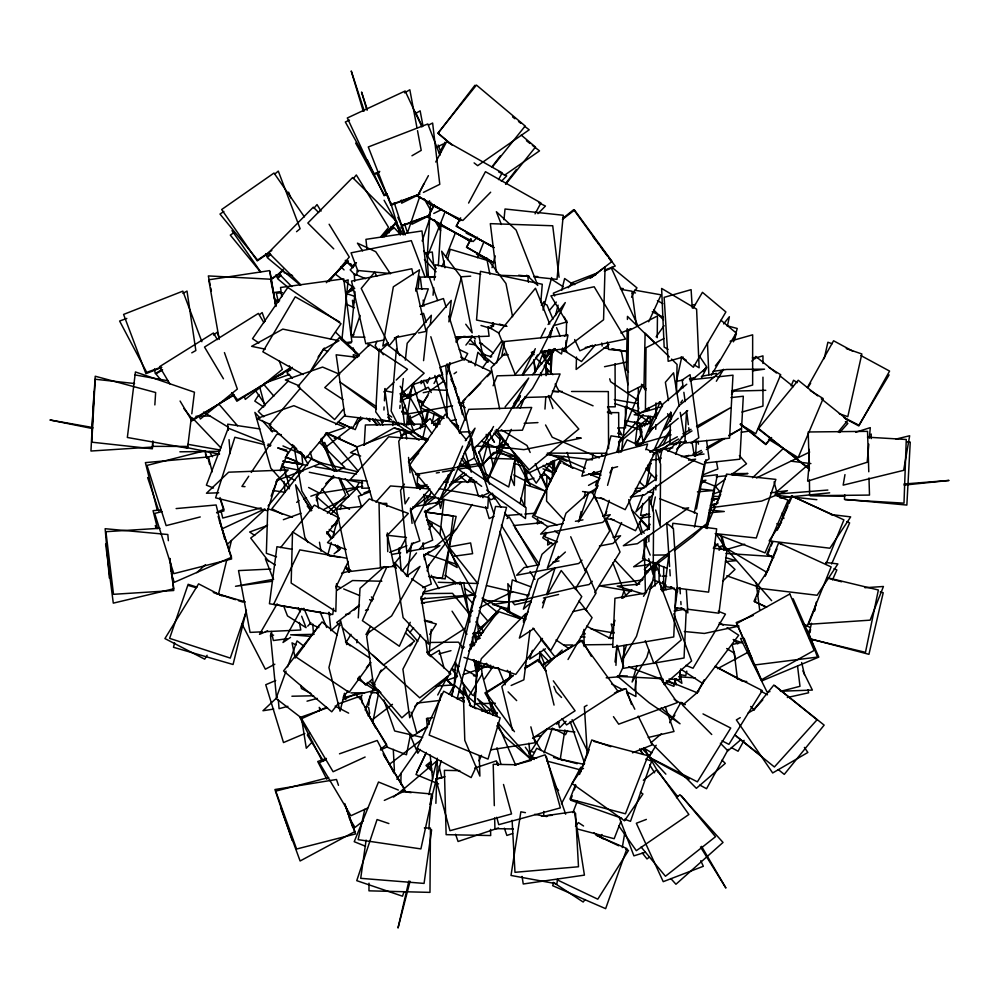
<?xml version="1.0" encoding="UTF-8"?>
<svg xmlns="http://www.w3.org/2000/svg" width="999" height="999" viewBox="0 0 999 999"><rect width="100%" height="100%" fill="white"/><g stroke="black" fill="none" stroke-linecap="round" stroke-linejoin="round"><path stroke-width="1.5" d="M762.961 377.172L762.961 406.094L741.945 412.05M762.961 363.474L762.961 355.869L752.459 358.841M478.646 667.382L478.671 661.313M369.031 883.178L368.968 890.833L429.982 892.382L430.457 828.084L424.35 827.921M648.851 541.695L648.9 535.514M648.938 529.333L649.175 496.89L653.633 513.024L653.184 574.812L648.726 558.678M655.844 489.922L655.881 485.277M655.918 480.644L656.143 448.214L660.601 464.335L660.152 526.123L655.706 510.002M659.153 564.285L659.053 579.732L662.287 591.47M663.536 591.233L663.711 566.52M638.361 387.637L638.111 414.023L649.175 408.341M655.756 429.295L655.806 424.637M655.868 418.431L656.018 402.922M657.23 337.699L657.442 315.971L628.396 330.881L627.797 392.957L643.006 385.152M650.149 422.727L650.224 416.496L619.155 442.507M400.836 784.09L401.061 773.288M627.222 328.621L626.336 369.892L628.546 372.04M627.422 319.443L627.484 316.383L655.032 343.319M676.46 393.494L677.072 364.46L671.565 359.066M515.109 453.683L514.335 485.514L510.739 476.96M525.561 468.668L524.65 506.58L521.053 498.014M670.379 424.4L669.892 444.642L686.35 441.346M670.466 421.291L670.691 411.938M716.258 376.498L716.333 373.376L701.36 376.373M336.563 583.641L335.826 611.55L291.159 583.066L292.532 531.88L330.619 556.193M316.533 500.674L316.671 496.053M566.058 340.622L565.834 348.389L603.558 319.78L605.069 267.008L591.683 277.16M566.183 335.964L566.633 320.454M576.51 357.03L576.148 369.443L609.003 344.53M435.889 803.333L437.337 760.501L402.347 790.197M624.063 645.404L623.014 668.393L684.053 658.004L686.213 610.489M675.898 589.422L673.738 636.95L612.699 647.34L614.934 598.289L645.454 593.094L644.068 540.072L650.199 555.119M454.195 687.237L455.369 664.285L459.353 666.508M94.031 391.571L90.959 451.024L152.522 447.04L152.835 440.946M476.91 670.104L475.149 703.646L495.367 703.284M152.685 442.644L152.36 448.788L91.783 442.182L95.192 379.245L134.553 383.529M383.928 410.027L384.091 406.955M384.428 400.811L385.09 388.524M537.649 518.493L537.35 523.963L541.358 521.553M547.964 539.56L547.664 545.017L551.673 542.607M615.933 665.371L617.032 645.192L615.022 662.012M680.157 670.317L679.657 679.62L668.93 679.058M695.566 456.418L696.39 441.058M844.704 494.705L844.455 499.313L906.855 505.069L910.251 442.12L907.217 441.845M362.175 480.507L361.738 488.224L369.405 488.099M364.223 445.03L365.384 424.975L399.15 424.438M416.995 487.325L417.794 473.451M420.379 428.708L420.641 424.088L403.758 424.363M356.805 642.782L356.98 639.672M358.279 617.869L360.027 588.299L384.403 566.57M392.782 425.524L393.057 420.954M92.07 425.824L95.242 376.236L155.644 392.52L154.845 404.92M428.409 277.098L427.21 256.955L430.744 202.135M438.311 265.771L441.071 223.202M544.967 409.078L545.816 396.678M550.861 373.489L552.347 351.785M552.21 475.099L553.159 461.138M592.507 458.304L592.832 453.658M474.375 707.155L477.322 665.784L498.813 668.343M428.871 829.108L431.393 793.993L401.948 791.258M406.655 425.786L407.58 413.411L412.262 384.702M433.067 295.229L433.678 287.625M434.278 280.02L435.502 264.797L480.744 274.238M493.668 323.339L493.419 326.386L490.409 325.761M540.809 302.51L542.27 284.253L480.444 271.353L476.535 320.03L506.693 326.323M548.676 353.996L549.05 349.425M398.663 422.402L398.401 425.499L391.158 411.001L396.403 348.913L399.7 355.507M399.837 408.429L400.099 405.332M400.362 402.222L401.148 392.907M429.021 655.344L431.256 629.482M809.39 461.588L807.629 481.156L867.182 462.25L868.805 444.193M869.342 438.174L870.291 427.634L855.756 432.242M503.971 219.693L505.019 209.003L563.274 215.26L556.992 279.358L533.99 276.885M355.07 291.808L350.836 334.528L353.871 334.802M356.73 275.025L357.192 270.442L390.572 273.551M418.181 288.449L419.393 276.248M471.903 438.561L474.425 457.904L487.15 481.381L498.988 449.625L500.162 437.699M634.964 689.697L636.226 677.472M341.92 339.523L348.214 279.87L343.743 281.231M403.309 378.571L401.123 398.514L405.144 393.843M405.319 360.152L407.18 343.269L431.343 315.259L430.332 324.463M421.366 380.607L421.029 383.666L424.051 380.169M423.551 360.651L427.085 328.421L451.248 300.412L448.901 321.903M475.399 597.764L475.124 594.717L439.985 534.64L443.943 499.363M621.49 451.673L628.446 392.295M635.189 443.806L638.935 411.825M191.321 417.644L187.55 448.164L127.348 437.475L135.439 371.953L194.455 392.22L191.796 413.798M368.718 705.294L369.855 696.078M509.29 679.02L510.264 671.303M530.032 630.431L523.863 679.819L511.163 685.476M538.998 662.287L540.347 651.485M668.93 554.158L664.797 586.588L672.352 587.549M672.277 527.909L672.864 523.276L716.67 528.833L708.603 592.145L676.885 588.124M677.672 587.574L675.112 607.654L682.667 608.603M333.566 608.316L332.754 614.472L269.43 603.733L276.935 546.715L292.02 549.275M336.201 588.274L336.813 583.653M407.18 575.711L411.638 543.256M366.109 840.072L360.714 878.333L424.063 883.416L431.618 829.844M507.442 611.987L512.287 579.895L531.043 586.875M557.579 879.295L556.868 883.84L511.013 875.449L520.854 811.812L525.437 812.649M560.252 759.215L564.897 729.919M408.591 424.762L410.065 415.696M426.486 421.74L428.221 411.138M622.29 847.577L624.825 832.542M844.979 474.612L843.156 485.139L903.658 470.342L909.664 435.751L896.053 439.073M415.721 291.084L419.493 269.83L393.344 286.813L382.817 346.054L388.049 342.657M642.869 503.421L640.584 515.384L649.65 514.348M646.016 486.975L651.161 460.077L660.227 459.041M696.465 509.003L705.906 459.677M707.067 528.571L717.357 474.75L702.26 476.473M372.59 723.363L378.334 694.38M410.689 733.416L406.456 754.769L386.438 746.902M562.724 347.939L561.513 353.996L553.671 348.988M650.774 503.908L654.208 487.375M655.769 479.857L656.705 475.349M659.515 461.825L662.325 448.289L704.27 464.935L694.28 513.036M647.24 536.051L642.557 558.591L649.787 561.463M648.801 528.533L649.737 524.025M652.547 510.501L655.344 496.978M655.993 564.622L652.871 579.657L665.896 584.815M694.492 527.147L697.302 513.623L659.69 498.701M705.843 528.084L714.585 486.001L703.009 481.406M809.964 632.567L810.589 629.52M816.258 602.147L814.372 611.276L815.671 605.219M475.037 365.859L477.897 352.247L487.662 362.3M484.203 359.765L485.152 355.219L469.942 339.585M501.086 436.8L500.449 439.822L493.931 433.116M727.472 325.649L729.37 316.733L723.613 323.901M581.156 511.525L579.195 520.579L588.511 493.131L565.983 513.199L547.352 568.081L565.372 552.035M584.09 497.939L585.402 491.895M675.724 384.802L681.643 357.455L693.368 367.257L725.886 311.95L702.447 292.332L693.156 308.142M364.797 809.315L358.129 839.647L420.891 848.913L432.555 795.816M432.18 422.527L434.203 413.499M451.885 695.479L454.258 684.902L435.926 686.063M824.212 358.666L827.884 342.257L832.13 343.718M422.927 437.649L425.674 425.611L411.938 431.243M515.646 456.718L508.716 486.988L484.527 473.264M520.067 503.496L527.697 470.217M686.8 671.116L685.764 675.649L679.62 674.562M408.891 880.993L398.014 928.009L410.065 881.268M428.883 794.567L437.3 758.166M451.685 696.003L495.541 506.456L506.543 507.33L457.142 698.825M808.715 635.252L811.5 623.239M436.563 427.272L438.623 418.431L439.935 424.35M442.594 499.662L440.534 508.503L438.236 498.139M445.329 487.887L448.414 474.625M218.481 594.155L226.773 559.877M228.933 550.936L231.456 540.509M550.087 337.724L552.622 327.36M555.531 315.522L558.079 305.157M561.725 290.359L564.635 278.521L572.877 284.378M174.6 642.782L173.489 647.302L233.067 664.497L246.416 610.289M344.443 693.543L340.072 711.188L328.933 667.582L340.584 620.554L346.74 644.605M424.325 424.338L427.997 409.503M399.5 233.791L400.262 230.806M401.024 227.822L401.785 224.85L405.207 234.927M429.907 804.37L441.183 760.639M480.781 469.642L488.598 440.022M518.518 400.661L519.318 397.652M447.49 259.615L450.249 249.288L494.605 262.587M492.032 267.645L495.192 255.831M492.919 322.677L491.346 328.584L480.994 325.474M542.981 310.027L551.66 277.547M548.176 350.274L546.59 356.181L543.643 355.294M449.75 320.192L461.575 276.76L470.704 276.149M523.401 622.152L525.749 613.548L481.343 658.691L477.822 671.59L485.414 663.885M675.886 678.958L673.863 686.338L662.449 681.93M327.922 554.433L331.231 542.445M332.467 537.937L337.837 518.456M340.309 509.453L341.546 504.957L349.538 509.328M607.567 485.327L612.587 467.332L609.865 472.914M616.77 452.347L620.953 437.35L611.038 435.851L593.893 497.315L603.808 498.826M605.044 515.372L609.228 500.374M733.403 341.845L737.237 328.484L726.76 325.674M595.516 485.676L596.778 481.318M645.878 449.8L647.564 444.006L586.463 460.264L581.83 476.223L601.198 471.066M626.51 644.892L621.79 660.976L636.488 636.338L652.797 580.769L643.518 596.328M636.825 665.946L632.105 682.03L646.803 657.392L648.95 650.074M441.296 693.843L429.145 735.102L488.024 759.09L500.174 717.831L470.017 705.544M449.026 673.713L455.382 661.738L475.124 594.717L420.716 598.913M448.489 367.12L449.812 362.699M455.944 342.058L457.255 337.625M496.615 362.974L503.109 341.084M734.203 340.584L736.425 333.117M427.11 570.966L428.896 565.109M612.712 627.709L609.577 638.024L612.637 638.149M613.611 624.762L614.947 620.342M621.678 598.251L623.913 590.884M277.347 479.72L267.507 510.739L215.622 497.827L234.852 437.262L264.498 444.642M280.17 470.854L282.517 463.474M542.432 607.829L545.704 597.514L542.594 602.909M546.628 594.567L555.032 568.044L538.011 579.17L519.343 638.099L533.941 628.558M532.455 650.312L529.657 659.153L545.466 648.826M446.99 417.757L446.553 374.837L450.237 363.274M457.167 341.596L458.553 337.262M403.958 891.832L402.51 896.203L356.755 880.668L377.073 819.542L388.873 823.551M544.043 752.884L552.322 728.096M407.405 233.079L419.73 196.666M422.152 241.021L430.045 217.72M556.193 558.791L555.207 561.688L558.478 556.431M246.316 611.326L230.282 658.091L169.618 638.373L188.149 584.303L197.028 587.187M360.09 315.409L352.597 337.013L364.947 337.187M422.29 306.144L428.296 288.861L415.934 288.686M572.177 795.778L570.629 800.187L621.728 818.231M574.25 789.909L575.799 785.501M580.444 772.277L591.795 739.972L610.776 746.678M553.683 882.754L552.647 885.676L605.644 908.665L626.947 848.588L596.266 835.276M286.039 671.128L276.061 698.476L301.248 717.806M287.612 666.82L297.053 640.908L304.245 646.44M319.006 711.176L320.055 708.303M271.116 496.128L277.66 479.033M280.944 470.492L288.037 451.973L278.072 448.002M365.11 710.014L375.087 684.253M528.896 754.07L529.994 751.223L534.428 752.397M575.561 784.602L569.917 799.113L625.436 813.785L648.026 755.706L594.005 741.433M579.52 774.437L589.123 749.75M572.877 812.624L577.285 801.26M620.779 821.678L614.173 838.71L577.285 828.97M815.159 607.479L808.503 624.313L870.141 620.154L883.441 586.488L864.947 587.737M427.21 256.955L445.142 211.726M442.008 266.696L444.255 261.051M445.929 256.805L455.457 232.779M477.584 257.705L483.866 241.858M408.129 422.34L410.439 416.546M769.917 548.963L767.594 554.707L773.263 557.305M771.078 546.091L772.826 541.77M778.633 527.41L791.408 495.791L843.905 519.867L825.898 564.41M755.981 598.888L754.819 601.76L766.171 606.967M757.142 596.016L758.89 591.695M765.284 575.886L778.646 542.844L831.131 566.908L807.317 625.836L803.059 623.875M493.094 385.789L497.152 375.836L560.077 373.976L550.774 396.715L524.687 397.49M642.931 494.83L635.876 511.875L653.334 494.168M646.465 486.301L651.173 474.937M675.511 454.383L680.806 441.595M647.364 530.094L649.725 524.413M511.376 429.383L487.15 481.381L473.813 449.088M520.204 408.241L524.912 396.965M543.156 353.284L534.915 373.014L534.078 359.565M624.163 428.833L642.32 385.502M636.238 445.704L642.095 431.718M644.43 426.136L648.526 416.346M639.647 445.741L643.668 441.208L659.952 402.335L662.499 406.131M360.639 416.82L355.257 429.62L338.137 422.077M791.158 385.876L793.531 380.244L797.402 382.642M376.998 341.233L375.174 345.517L378.396 350.761M413.511 383.791L407.43 398.077L400.174 386.251M429.77 377.522L427.335 383.229L425.724 380.607M462.599 446.116L440.297 498.576L450.924 484.89L475.037 428.184L465.297 440.734M414.41 523.151L431.493 491.695M707.067 525.499L715.172 506.98M716.408 504.12L720.766 494.143M772.364 541.533L766.782 554.283L773.788 557.529M777.334 530.207L787.874 506.131M789.123 503.296L792.219 496.216L832.829 515.084M759.602 588.586L754.008 601.336L766.62 607.192M765.184 575.836L776.972 548.938M831.63 563.96L849.625 522.902L846.827 521.59M832.517 579.857L836.862 569.954L834.053 568.643M650.062 452.21L654.045 450.099L670.654 413.499M386.775 567.145L362.387 620.666L399.35 646.241L410.252 622.302M421.166 598.364L425.661 588.498L411.638 578.796M559.015 461.775L534.453 515.759L557.067 524.937M546.703 532.554L544.767 536.813L557.492 541.97M604.807 515.696L606.743 511.438M614.472 538.174L621.59 522.552M401.923 412.237L405.119 405.269M408.316 398.289L409.602 395.504M631.58 297.265L634.84 290.185L661.101 294.842L648.688 321.778M552.372 461.051L550.674 464.722L547.627 464.048M476.323 766.433L471.128 777.572L417.033 748.363L443.681 691.233L463.973 702.185M478.933 760.851L481.53 755.281M426.336 752.422L415.971 774.525L438.611 783.915M623.701 665.858L618.493 676.835L606.193 677.834M416.783 772.414L426.086 753.034M336.176 586.663L348.264 561.538M523.988 620.004L528.096 611.725M647.664 408.466L646.316 411.188L649.313 407.879M522.427 374.538L535.314 348.688M540.746 337.812L545.491 328.284M424.026 183.566L417.769 195.954L460.502 220.567M439.335 153.272L444.892 142.258M434.34 204.62L428.084 217.008L469.48 240.859M460.664 217.832L456.493 226.086L493.881 247.627M470.979 238.886L466.808 247.14L493.518 262.537L466.446 247.29L470.841 239.111M567.569 730.594L565.509 734.677L553.171 728.496M545.541 532.367L542.757 537.824L553.234 544.555M661.163 448.738L659.115 452.709L669.742 443.881M663.211 444.767L670.716 430.207M701.385 378.134L706.842 367.545L690.309 381.281M369.493 631.018L366.67 636.463L373.476 685.014L381.231 670.017M420.554 635.114L402.909 669.193L409.715 717.744L417.47 702.747M620.654 452.21L627.122 439.785L639.522 445.766M643.406 515.534L635.501 530.719L610.714 518.768M359.103 482.442L356.243 487.912L361.65 495.442M449.275 694.342L454.258 684.902L486.126 712.424M437.724 695.004L447.614 676.373M531.68 757.766L536.688 748.301L563.024 760.501M561.413 803.783L580.744 767.294L583.516 768.568M359.965 699.088L362.125 695.004M358.379 417.607L352.522 428.583L338.561 422.102M428.409 175.637L417.407 196.091L460.701 220.492M435.739 162L446.74 141.558L502.21 172.815L498.551 179.633M434.328 204.882L427.722 217.145L471.016 241.546M459.802 219.405L456.131 226.224L494.018 247.577M468.593 203.047L485.464 171.691L540.934 202.947L535.064 213.861M428.883 392.932L420.791 407.779L443.169 418.506M434.028 383.479L438.436 375.374M464.023 360.314L467.694 353.559L459.303 349.538M428.009 524.562L429.495 521.828L426.76 520.342M301.611 608.441L283.017 642.482L290.522 637.374M669.655 722.702L680.918 702.322L684.939 704.507M704.195 679.782L696.69 693.368L703.171 682.854M728.296 749.312L706.543 788.723L699.824 785.077M744.08 740.359L738.074 751.236L731.368 747.589M398.539 551.748L405.744 538.748M368.144 715.933L369.655 713.224L368.656 707.529M493.531 426.498L478.721 452.984L504.258 421.765L528.696 378.072L505.132 406.88M513.761 407.58L520.429 395.666M554.857 348.564L532.629 388.286L516.92 407.492M807.329 387.6L833.578 340.759L852.696 351.124M370.542 626.523L365.934 634.552L391.62 615.908L420.017 566.396L406.568 576.161M547.252 594.817L561.213 570.516L581.755 596.59L550.724 650.599L532.991 628.071M568.019 659.502L592.07 617.644L578.995 601.048M277.135 603.833L259.528 634.353L267.607 630.869M310.339 371.478L323.776 348.688M711.425 375.149L736.201 333.004L720.966 320.254M535.963 357.617L537.524 354.982M600.449 837.1L601.997 834.49M467.332 698.776L482.092 674.138L481.293 664.972M808.278 387.113L810.664 383.141M675.936 610.689L677.522 608.041M889.085 374.925L858.928 425.212L843.843 417.47M346.154 642.345L350.986 634.34M550.424 353.796L552.047 351.124M716.333 381.243L723.638 369.305L678.671 406.056L664.048 429.945L678.246 418.331M731.518 394.343L733.965 390.359L731.593 392.295M207.105 655.269L204.708 659.178L164.922 638.573L198.589 583.853L221.915 595.928M404.445 484.115L400.549 490.384L406.905 553.009L413.136 542.981M408.991 497.602L405.094 503.871L398.738 441.233L405.744 429.945L406.68 439.11M578.384 521.89L594.692 495.641M585.252 570.317L609.727 530.944L595.292 497.052M575.149 589.11L585.751 572.052L570.716 536.75M594.755 592.682L620.042 551.997L605.606 518.119M585.464 610.164L596.066 593.106L585.839 569.105M656.181 745.266L648.851 757.067L697.377 781.842L730.731 728.059L703.009 713.91M673.264 717.719L674.887 715.097M420.204 749.45L417.832 753.234L410.127 734.977M429.682 634.465L436.363 623.975L424.625 620.903M258.991 394.505L254.795 401.086L263.674 407.018M427.048 567.532L456.543 528.858L472.252 504.483M546.053 362.962L555.319 348.713M529.532 753.358L541.208 735.639L547.527 728.983M781.58 522.115L769.118 540.909L829.894 548.214L850.673 516.883L830.918 514.51M768.805 569.168L756.343 587.961L817.12 595.267L837.899 563.936L825.748 562.474M248.726 476.248L241.92 486.426L245.005 486.65M251.273 472.427L276.76 434.278L281.381 434.627M285.389 457.642L293.044 446.191M581.655 769.442L572.002 783.491L624.5 820.803L642.931 793.98L640.421 792.207M318.082 357.055L324.263 348.077M330.444 339.111L341.034 323.726L287.849 287.412L252.535 338.673L258.866 342.994M649.1 423.926L656.98 412.587M473.926 694.105L475.686 691.583M484.478 678.92L493.269 666.271M652.996 455.02L654.745 452.497M658.254 447.452L670.504 429.807M396.865 779.295L418.381 748.476M643.668 441.208L653.259 427.472M677.659 392.507L682.017 386.263M452.797 469.592L434.44 495.816L409.465 465.397L445.292 414.198L466.433 439.947M464.16 453.371L470.279 444.63L468.356 442.282M635.589 443.693L640.846 436.176L639.535 425.562M428.796 529.233L432.33 524.225L427.997 522.477M549.562 464.248L536.188 483.166L528.496 471.491M482.38 368.132L488.511 359.503M490.259 357.043L501.648 341.034M427.872 395.691L421.678 404.395L444.13 418.319M656.118 336.813L664.11 325.649M680.781 402.634L682.554 400.149M702.984 371.616L706.53 366.645L699.75 356.531M541.308 305.269L543.943 301.673M319.618 624.662L296.029 657.017L349.113 692.394L370.891 662.524M468.593 651.186L498.114 611.475L520.292 618.781M542.482 638.448L515.734 674.425L463.986 657.392M474.975 85.24L438.161 133.179L452.247 145.18M491.983 166.796L500.474 155.732M506.068 182.942L516.458 169.418M575.499 826.26L578.371 822.577L583.566 825.998M585.089 899.562L583.166 902.022L553.296 882.379M409.827 632.542L413.598 627.709M548.076 324.5L565.272 302.585L540.172 352.922L522.976 374.825M338.486 703.221L331.743 711.8L283.566 670.941L322.065 621.915L337.35 634.877M343.294 697.102L348.114 690.971M357.729 678.708L359.665 676.261M366.396 667.682L370.242 662.774M465.909 345.08L472.652 336.563M420.392 488.823L423.239 485.214L423.501 488.261M400.012 556.718L395.267 562.724L395.666 567.295M402.26 570.991L416.508 552.971M419.355 549.375L424.1 543.369M316.171 497.44L333.504 475.574M280.619 547.614L314.31 505.107L339.348 518.081L326.835 533.878M648.888 756.206L651.598 752.809M492.395 166.92L525.187 126.011L476.448 85.077L437.862 133.217L450.949 144.193M505.606 184.365L535.501 147.065L521.241 135.09M632.192 293.843L636.975 287.887L611.888 267.295M715.396 365.809L720.192 359.827M582.554 491.52L592.507 492.819L598.189 485.751M590.971 475.349L593.893 471.753M532.517 374.6L553.146 349.388M534.59 350.924L515.197 374.438L498.638 332.904L535.476 288.236L549.75 324.026M550.099 332.105L552.035 329.757M751.922 361.151L755.806 356.443L776.41 373.002M771.59 437.537L765.783 444.592L740.321 424.138L765.808 443.943L770.878 438.274M838.248 431.943L847.939 420.192L821.278 398.763M314.098 208.079L317.02 204.57L321.054 211.126M353.396 178.471L356.318 174.962L388.574 227.435L380.781 236.788M328.846 281.618L349.275 257.043L329.121 224.251M346.94 293.306L352.784 286.288M549.388 310.427L556.331 302.085M568.219 287.774L572.19 283.004L574.762 284.628M595.354 344.842L581.48 361.538L562.162 349.363M268.082 505.969L302.784 464.597L301.623 452.535M636.95 584.914L654.919 563.498M719.068 550.274L721.066 547.902L714.809 543.394M300.399 388.236L269.243 425.05L305.931 458.204L327.023 433.266L321.666 438.786M343.668 408.891L334.628 419.568L297.939 386.413L339.148 337.737L358.629 355.344M471.815 477.809L467.782 482.542L460.576 476.71M482.892 464.785L489.935 456.493M496.99 448.201L503.021 441.096M412.2 385.676L414.21 383.341M675.936 444.717L684.115 435.264L680.244 412.425M433.628 425.287L435.676 422.977M438.748 419.53L440.796 417.22M468.981 480.144L471.029 477.847M483.304 464.023L493.543 452.51M496.615 449.051L503.783 440.996M839.697 432.542L847.814 423.464L845.379 421.578M408.404 461.838L428.171 439.81L388.661 436.8L350.174 479.72L366.895 480.994M375.911 502.185L390.472 485.951L429.982 488.961L410.214 510.988M496.965 611.488L479.233 631.118L481.356 635.264M618.493 441.958L643.231 414.61M762.786 699.874L753.421 710.227L773.875 685.027L824.15 725.112L784.277 774.375L778.296 769.605M307.717 626.148L310.926 622.777M478.146 631.78L475.012 635.077L480.332 638.261M481.293 628.471L501.198 607.529L519.842 618.643M504.982 353.259L491.146 367.744L499.65 408.966M491.496 371.141L462.774 401.223L472.852 450.087L492.007 430.02M513.998 403.221L520.379 396.541M386.875 535.826L408.329 513.424L369.343 498.913L327.485 542.619L346.266 549.6M312.625 741.645L306.293 748.239L301.773 719.692M458.341 402.06L460.077 404.533L465.509 398.951M468.781 395.604L480.744 383.316M487.262 376.623L490.521 373.276M526.948 596.291L529.095 594.093M581.98 560.189L578.758 563.486L516.633 575.237L524.15 567.557L539.31 564.697M592.295 581.256L589.073 584.54L575.436 587.112M283.229 269.255L278.858 273.689L291.808 286.601M328.072 281.219L347.714 261.251M356.443 262.7L352.073 267.133L345.604 260.677M381.556 237.188L396.84 221.666L352.597 177.56L307.842 223.027L333.741 248.851M429.582 200.787L427.447 202.959L462.849 220.479L490.671 192.208M348.214 292.295L353.671 286.75M501.373 181.343L506.718 175.899L498.551 171.865M477.447 237.188L473.164 241.533L437.762 224.026M537.962 213.649L545.442 206.044L538.636 202.672M292.345 367.332L286.938 372.802L292.432 378.134M288.511 380.806L258.242 411.426L263.736 416.77M335.714 424.563L345.442 414.722M659.153 460.252L661.326 458.042M667.881 451.398L676.61 442.557M512.649 675.761L501.823 686.55L512.512 730.419M562.162 650.024L544.842 667.282L554.045 705.094M566.071 721.315L559.577 727.784L558.104 721.74M330.769 514.135L358.042 487.162M270.629 254.408L267.307 257.667L300.137 285.015M280.944 275.462L277.622 278.733L288.174 287.512M326.311 282.705L348.451 260.964M355.644 262.874L352.322 266.146L345.292 260.289M382.205 236.788L396.591 222.652M348.801 291.808L353.234 287.45M322.54 444.555L324.712 442.432L328.696 452.422M325.699 483.678L332.205 477.322M327.36 513.211L345.766 495.192L338.936 478.084M355.619 264.548L350.174 269.855L355.457 275.412M383.966 236.925L393.781 227.372L400.124 234.028M431.406 762.662L428.034 765.908L431.605 768.855M383.841 391.908L393.968 382.205M396.228 380.057L407.48 369.268L369.792 344.468L324.762 387.6L342.957 399.563M276.011 481.518L288.199 469.93L228.634 472.19L206.468 493.244L218.681 492.782M651.061 562.899L644.33 569.305L647.677 572.439M622.864 598.201L631.843 589.66M636.326 585.389L643.056 578.983M752.534 477.784L783.378 448.439M722.664 581.193L735.002 569.442L726.073 561.088M277.372 697.202L262.974 710.739L273.701 709.065M196.815 572.677L205.482 564.635M227.123 544.53L264.985 509.378M380.419 350.749L387.187 344.518L424.15 373.189L400.462 394.98M660.789 589.298L665.334 585.139M713.436 548.139L717.981 543.98L714.285 546.828M556.643 541.258L542.007 554.295L523.376 609.19L531.256 602.172M676.498 797.726L679.932 794.667L723.026 842.444L675.948 884.252L670.816 878.558M330.881 630.681L339.011 623.476M354.121 610.114L358.766 606.006M372.602 678.908L365.622 685.077L359.515 678.021M379.57 672.752L386.538 666.583M409.777 646.016L412.1 643.968M408.841 711.65L401.86 717.819L370.329 681.343M414.647 706.505L448.339 676.698M644.318 594.08L646.59 592.107M650.012 589.148L659.14 581.281L681.306 639.922L653.933 663.548L645.279 640.659M698.801 691.196L682.604 705.157L711.738 734.515M661.488 733.666L651.073 742.644L696.378 788.323L725.286 763.386L722.052 760.127M740.634 739.859L727.909 750.836L720.366 743.219M775.349 492.944L809.178 463.848M420.604 426.71L430.07 418.606L436.688 427.097M426.236 504.832L435.701 496.728M449.887 484.565L464.073 472.415M479.52 628.558L497.839 613.074M274.725 174.088L278.296 171.104L300.112 228.709L296.541 231.693M270.367 253.634L266.808 256.618L265.709 253.746M280.682 274.688L277.123 277.685L276.024 274.8M564.41 336.276L566.77 334.303M430.219 508.016L425.574 511.888L441.271 501.773L412.649 507.005M436.039 503.184L461.638 481.905M428.983 551.773L424.188 555.756L439.885 545.641L406.743 551.698M434.965 546.79L456.543 528.858M686.763 384.228L663.136 403.846L648.788 431.655L671.241 413.012M520.479 402.122L526.386 397.265M334.091 553.846L338.798 549.974L335.314 544.88M680.619 416.396L687.712 410.589M676.735 449.063L686.201 441.321M408.928 461.263L418.606 453.409M410.739 510.414L430.269 494.555M213.624 335.077L217.208 332.168L219.268 338.012M259.777 314.498L262.163 312.562L265.259 321.316M430.794 761.613L425.986 765.496L432.567 771.915M486.613 459.727L499.937 449.051L481.68 441.296M562.737 218.419L573.713 209.653L596.378 240.884M507.017 518.631L509.19 516.908L537.45 565.322M309.702 733.091L307.292 734.989L323.476 761.163M380.594 749.238L386.613 744.492L367.195 713.086M363.449 820.778L355.02 827.422L349.363 818.256M393.556 797.052L404.395 788.498L384.165 755.793M324.925 447.764L351.823 426.873M355.482 424.026L362.824 418.319M341.346 464.073L354.795 453.621M267.645 524.937L250.712 538.086L268.719 561.45M296.691 502.397L299.113 500.511M336.75 551.873L340.384 549.05L337.537 545.367M643.331 780.269L656.618 769.942L677.534 796.378M649.425 857.067L647.002 858.94L642.257 852.934M562.4 219.443L574.537 210.077L612.062 261.451L590.209 278.309M359.478 605.007L336.725 622.502L340.147 625.624M669.455 554.457L644.78 573.438L659.577 559.927L707.667 522.927L692.881 536.438L674.387 550.661M661.263 589.747L666.196 585.951M371.64 720.279L392.47 704.332M389.423 764.297L420.691 740.346M715.234 486.463L725.237 479.195M731.493 474.662L746.515 463.761L739.385 455.581M444.155 380.856L429.27 391.458L423.226 392.694M454.07 373.776L456.543 372.015M431.556 423.476L441.483 416.408M656.555 478.671L630.294 497.04L644.355 495.017L695.616 459.153L688.586 460.164M646.865 513.723L640.609 518.094L650.449 516.683M700.936 483.703L705.943 480.207L701.723 480.819M649.575 527.347L623.326 545.716L637.387 543.693L688.648 507.829L683.029 508.641M644.892 558.903L633.641 566.77L647.702 564.76L651.46 562.125M268.768 252.897L257.28 260.914L221.666 209.528L274.013 173.027L304.42 216.895M271.428 279.295L280.369 273.064M504.333 175.362L539.51 150.874L532.38 145.33M423.988 503.134L432.967 496.978M449.65 485.539L466.321 474.1M690.896 443.106L698.788 437.774L690.059 374.687L682.167 380.02L683.229 387.712M704.595 461.875L709.103 458.828L706.555 440.372M223.863 211.463L219.992 214.061L257.605 260.027L271.828 250.474M234.178 232.517L230.307 235.115L260.215 271.653M270.517 279.345L283.429 270.667M394.593 338.411L398.514 335.864M379.083 690.659L376.498 692.332L412.325 736.463L426.523 727.247M513.399 675.474L486.326 692.994L514.448 731.68M524.999 667.956L537.887 659.615L546.053 670.853M542.232 665.371L571.878 646.191M577.035 642.856L580.906 640.347L618.106 691.52L566.545 724.899L562 718.656M532.542 738.323L575.087 710.801L553.309 680.843M421.216 600.524L425.124 598.001M427.485 652.572L465.259 628.221M336.75 590.434L352.522 580.544L381.83 581.243M232.642 395.417L191.92 420.866L180.082 401.036M290.734 367.595L236.875 401.248L232.143 393.319M512.774 675.898L484.915 692.881L496.99 714.16M524.712 668.618L539.298 659.727L545.329 670.366M542.519 664.722L582.317 640.459L591.358 656.418M556.593 724.138L559.253 722.527M588.011 493.481L597.352 487.862M653.346 454.17L678.683 438.936M681.343 437.325L692.007 430.906M697.352 427.697L730.681 407.654L696.503 426.336M696.99 455.182L702.334 451.973M706.33 449.562L724.999 438.336M728.995 435.926L740.996 428.708L728.696 435.439M429.907 655.893L439.235 650.312L444.093 668.169M427.41 726.61L416.745 733.004L411.076 712.162M162.612 369.905L155.894 373.863L160.727 379.857M234.303 394.942L192.645 419.443L183.941 408.653M290.01 369.006L237.6 399.837L231.805 392.632M740.271 717.632L736.363 719.904L772.689 772.964L807.854 752.459L804.395 747.402M748.076 713.074L754.595 709.278M404.545 92.857L409.827 89.785L416.945 127.647M414.86 113.911L420.142 110.839L422.989 125.986M411.963 155.757L421.216 150.374L417.52 130.682M447.602 364.248L460.077 404.533L464.073 402.21M331.568 526.298L336.838 523.276M357.13 448.888L350.512 452.647L360.664 456.031M363.748 445.117L394.218 427.809L411.638 433.616M182.954 293.381L187.013 291.071L195.841 350.537L191.771 352.834M162 369.692L155.232 373.526L154.558 368.956M587.05 705.282L584.378 706.768L587.337 754.382M457.554 467.32L474.425 457.904M322.702 349.737L338.986 340.746L282.817 329.108L251.611 346.328L265.272 349.163M588.523 485.377L599.45 479.408M650.024 451.748L677.372 436.8M682.841 433.803L691.033 429.32M693.156 454.87L701.348 450.387M706.817 447.39L723.226 438.424M717.619 668.656L749.038 651.723M274.837 664.21L265.359 669.205L241.945 623.913M329.27 480.132L334.69 477.285M323.326 509.74L349.076 496.203L340.085 478.396M664.023 338.486L646.028 347.714L645.429 409.79L660.651 401.985M400.474 401.323L428.259 387.275L431.268 392.52M408.878 419.068L426.935 409.94M428.546 125.062L432.629 123.039L439.785 184.315L423.439 192.407M437.5 146.803L442.944 144.106M417.994 195.092L401.66 203.184L401.298 200.125M429.67 215.484L411.975 224.238L411.613 221.179M433.766 213.461L441.933 209.415M648.488 465.047L651.211 463.698M756.418 477.947L809.689 452.048M468.531 612.961L472.664 610.976M479.582 607.654L512.737 591.77M564.323 456.218L528.521 473.064L496.241 429.445M379.445 172.003L373.801 174.638L347.315 117.994L405.144 91.009L421.94 126.923M386.938 194.38L384.116 195.692L367.32 159.778M222.09 528.846L264.723 508.978M480.119 496.953L488.898 492.857L473.926 446.965M494.193 516.246L489.173 518.593L485.601 506.655M326.611 707.205L301.536 718.718L333.104 771.727L365.135 757.03M343.319 699.537L355.856 693.781L358.229 697.752M326.286 759.527L319.33 762.736L350.899 815.746L367.607 808.066M380.457 749.987L387.425 746.79L366.121 711.001M384.315 800.399L405.207 790.808L383.117 753.696M458.553 338.848L464.098 336.326M459.528 584.465L463.736 582.554L469.967 622.077M470.504 644.63L473.314 643.356L472.352 637.275M349.5 120.13L345.329 121.99L374.188 173.851L379.757 171.378M387.287 193.669L384.503 194.905L355.644 143.044M523.289 620.317L526.111 619.055M216.908 512.262L223.888 509.203L220.005 497.564M595.804 274.825L553.334 293.207L554.632 296.016M604.295 271.154L611.376 268.094L637.874 325.674M592.582 345.279L579.845 350.786L574.675 339.56M620.891 333.017L630.794 328.733M422.689 544.455L432.717 540.159L425.187 510.402M422.739 587.712L431.331 584.028L423.813 554.27M274.263 377.535L282.842 373.901M275.687 680.519L265.746 684.727L283.504 742.557L304.82 733.553M753.296 615.434L736.213 622.564L751.86 658.116M547.002 361.201L551.298 359.428M400.961 435.764L409.19 432.38M364.023 492.957L369.767 490.609M718.156 502.834L710.976 505.731L716.72 503.409L726.523 474.113L775.873 479.395L756.28 537.999L716.183 533.703M616.208 692.082L624.712 688.661M632.467 752.809L652.297 744.829L638.174 716.058M650.274 422.614L640.234 426.61L643.344 442.982M684.59 457.018L688.885 455.307M693.194 453.596L696.053 452.447M703.508 474.65L717.844 468.956L716.433 461.513M161.813 367.42L145.916 373.676L123.589 314.423L182.829 291.146L201.885 341.72M277.123 480.457L321.566 463.049L357.58 471.74M336.326 470.854L344.83 467.52L319.393 442.27M346.641 491.908L355.144 488.573L345.192 478.696M418.544 194.593L390.959 205.257L368.281 146.978L427.822 123.976L439.985 155.245M402.722 225.749L428.858 215.647M570.766 283.179L598.026 272.677M605.194 269.905L615.234 266.034L601.223 247.44M614.472 693.106L626.061 688.648L631.53 704.507M646.365 819.405L636.338 823.251L663.224 881.667L703.333 866.283L700.774 860.726M346.478 292.732L353.646 289.985M369.867 491.883L358.329 496.228L361.451 506.643M389.598 552.322L406.905 545.791M412.674 543.618L419.892 540.896L410.514 509.665M718.781 547.077L723.164 545.454M420.005 194.006L391.358 204.508L376.536 172.802M428.883 215.597L401.685 225.562L397.814 217.295M267.245 525.574L249.663 531.992L254.733 535.439M283.354 519.692L300.924 513.274M330.731 538.161L333.666 537.087M126.823 318.444L119.618 321.029L146.703 372.365L161.114 367.195M327.497 707.754L299.937 717.519L322.29 761.088M337.662 704.158L359.415 696.453L375.487 727.771M326.436 758.441L317.719 761.525L326.798 779.232M339.485 753.82L377.21 740.471L393.968 773.151M303.571 498.763L306.468 497.752M310.814 496.216L319.518 493.169L362.674 486.438M264.91 382.979L289.56 374.45M325.1 434.353L345.142 427.41L293.881 405.694L256.656 418.606L270.891 424.637M712.799 494.105L721.628 491.071M447.327 680.069L457.442 676.61M463.224 674.625L490.684 665.222M419.855 306.431L443.431 298.551L446.166 307.292M420.579 314.373L423.526 313.386L426.261 322.14M440.484 367.207L462.587 359.815L448.901 316.046M411.725 385.002L442.682 374.662L430.819 336.725M474.65 768.119L496.341 760.863L497.839 765.209M498.563 827.959L458.066 841.495L455.569 834.252M512.649 833.516L506.868 835.451L504.37 828.208M645.429 852.234L633.903 855.856L619.155 817.232M514.96 459.752L519.318 458.441M525.274 480.806L534.003 478.196M539.822 476.448L545.641 474.712L551.298 479.62M656.256 408.354L634.19 414.722L652.522 416.745M659.19 407.505L662.137 406.655M635.801 445.042L671.103 434.84M712.25 499.8L715.197 498.938M744.667 544.205L725.536 549.762L722.015 536.538M683.141 357.018L668.156 361.301L664.135 297.352L691.108 289.66L692.257 307.929M730.132 341.196L752.647 334.815L752.647 385.04L731.63 390.996M553.321 325.724L566.595 322.003L550.911 295.854L594.18 286.775L625.549 339.073L585.252 347.527M541.52 352.984L550.362 350.499M416.758 487.712L427.197 484.865M423.002 592.345L460.539 582.167L469.505 616.708M438.961 653.933L450.974 650.674M461.488 647.827L464.498 647.002M470.504 645.379L475.012 644.155M444.917 776.71L435.901 779.158L449.95 830.706L511.538 813.935L503.508 784.477M531.256 760.439L514.735 764.934L545.129 754.819L565.659 814.185M287.899 706.318L279.071 708.691L278.284 699.525M307.018 701.173L317.32 698.401M611.638 468.281L617.594 466.695M645.953 468.231L648.938 467.445M219.593 453.933L207.792 457.055L209.615 464.498M261.101 507.879L222.752 518.044L220.929 510.614M275.125 301.948L279.633 300.774M780.544 691.37L799.987 686.288L797.589 666.433M328.659 777.559L275.736 791.108L296.591 849.025L355.557 833.928L344.605 803.521M162.088 511.563L154.67 513.449L173.801 573.651L231.643 558.953L218.119 516.371M200.25 516.945L166.134 525.624L147.003 465.422L204.857 450.711L207.18 458.054M216.558 512.799L223.976 510.914L220.242 499.175M341.633 573.151L350.562 570.891M345.117 697.202L377.859 689.772M531.306 600.874L514.635 604.77L512.624 602.235L574.762 587.724L576.773 590.247M543.431 598.039L558.578 594.505M572.951 611.613L585.077 608.778L587.087 611.313M648.201 737.487L674 731.505L665.209 706.63M742.769 642.17L732.142 644.517L735.614 659.665M787.337 697.514L808.603 692.794L807.904 689.772M604.52 366.708L626.91 362.013M468.394 362.038L471.416 361.413M400.512 397.377L417.17 393.943M433.616 424.3L438.161 423.364M450.274 420.866L456.331 419.617M345.617 614.422L349.875 613.548M365.497 610.314L368.331 609.727M383.841 340.022L365.759 343.718L351.548 281.081L411.825 268.768L413.174 274.737M394.393 337.862L415.484 333.554M418.506 332.942L426.036 331.406L416.221 288.162M508.404 444.193L496.316 446.628L523.826 449.65L581.243 438.111L576.648 437.612M675.911 381.456L683.391 379.957M689.385 378.771L695.366 377.572M563.286 523.588L548.139 526.461L540.621 534.128L602.734 522.377L610.252 514.71L602.684 516.133M575.412 521.303L582.979 519.867M612.999 537.2L620.566 535.764L613.049 543.431L599.412 546.016M552.934 562.112L559.003 560.963M533.678 737.062L541.208 735.639M273.676 579.258L235.514 586.288L272.465 581.206M449.25 546.878L470.616 542.932L472.627 553.658L452.609 556.418M391.683 554.457L400.724 552.797M402.972 413.973L409.053 413.723L452.572 405.881M436.301 472.989L439.36 472.452M442.42 471.928L454.657 469.83M457.704 469.305L483.703 464.835L478.196 463.686L415.497 474.475L419.63 475.324M662.237 590.234L674.45 588.149M674.075 611.026L684.765 609.215M692.332 305.02L695.391 304.508M421.353 603.071L475.124 594.717M493.581 713.224L496.64 712.737M490.684 749.862L535.152 742.744L530.856 726.847M273.851 292.595L279.945 291.671M525.349 599.587L492.519 604.532L508.666 608.903M424.725 253.159L432.292 252.023L433.778 265.709M741.408 432.242L750.499 430.906M542.257 816.233L574.375 811.575L584.427 875.124L523.251 883.99L522.052 876.423M713.011 371.366L726.648 369.455L764.547 369.168L752.434 370.866M732.417 391.146L765.771 390.297M642.594 579.932L599.575 585.913L631.231 591.358M345.716 342.632L351.885 341.795L343.731 278.846L280.544 287.487L281.743 296.691M770.729 492.832L787.462 490.646L761.588 501.086L711.4 507.629M432.654 717.682L426.511 718.493L427.422 727.609M481.843 711.213L489.522 710.202L489.822 713.236M435.676 778.87L441.595 778.084M286.975 638.761L273.364 640.521L271.328 631.468M654.045 450.099L672.876 447.802M362.387 506.343L336.426 509.365L349.812 571.503L394.093 566.333L387.25 534.515M417.357 703.059L440.134 700.411M456.83 698.476L464.423 697.589M681.368 456.63L704.02 454.046M689.785 379.92L714.472 377.222M717.557 376.873L732.991 375.187L729.582 438.136L684.827 443.032L686.575 410.789L688.348 424.637M730.956 397.602L743.306 396.241L739.897 459.19L704.407 463.074M282.492 292.632L276.348 293.269L278.484 302.347M435.277 276.91L429.383 277.522L437.687 300.574M346.441 343.406L351.061 342.932M455.606 337.562L465.909 336.501M513.374 525.624L542.832 522.564M710.289 505.207L716.483 504.57M780.057 497.977L829.669 492.832M904.083 485.114L949.05 480.444L903.995 484.016M642.332 443.144L637.799 443.606L642.27 443.581M716.208 476.785L726.785 475.699M732.829 475.074L747.939 473.514L731.543 473.626M508.116 354.682L501.935 355.307L504.595 341.508L567.969 335.09L565.309 348.888L540.571 351.386M531.306 352.335L534.39 352.01M725.486 561.65L735.988 560.676L725.599 557.592M639.697 584.115L617.195 586.176L642.419 593.693M160.739 509.965L153.059 510.651L157.53 528.558M176.124 508.578L216.121 504.982L224.7 539.298M541.458 816.208L552.31 815.259M635.339 488.598L644.367 487.849M697.414 491.833L713.973 490.447L700.324 489.06M709.24 512.762L724.287 511.5L709.115 509.965M608.803 638.086L613.411 637.712M506.218 515.509L521.753 514.273M524.862 514.035L535.739 513.174M711.313 499.275L719.093 498.651M775.024 494.23L827.859 490.047M711.975 499.35L718.081 498.913M455.507 337.462L472.252 336.351M159.952 528.271L105.906 531.693L113.511 594.305L173.739 590.509L169.842 558.429L173.776 588.761L113.299 603.134L105.619 543.993M524.163 423.339L537.937 422.589M270.816 569.055L238.536 570.591L250.062 632.392L262.362 631.805M265.434 631.668L300.786 629.994L299.375 622.452M334.253 438.286L340.322 438.037M743.568 638.336L740.534 638.448L766.907 691.72L769.942 691.62M780.544 691.233L812.374 690.072L802.909 670.941M435.552 276.611L420.279 277.148L421.815 289.385M455.494 337.375L489.11 336.188L487.949 327.01M470.217 431.755L459.478 432.067L468.781 409.328L531.705 407.455L522.402 430.207L496.316 430.981M492.794 713.136L497.44 713.024M195.941 416.296L209.902 415.959M443.643 482.28L448.139 482.18M451.136 482.117L476.648 481.605M273.589 635.164L270.479 635.227L276.386 696.553M313.923 634.315L290.647 634.802L310.502 636.375M291.908 696.228L313.624 695.766M364.647 706.892L367.757 706.83M179.882 451.81L219.58 451.348M563.711 645.079L572.852 644.967M583.528 644.842L612.499 644.48M810.164 495.704L869.505 495.079L868.98 477.984M653.309 555.094L668.831 554.932M662.075 576.161L666.733 576.111M422.864 593.631L452.497 593.331L470.954 615.933M473.638 632.692L483.004 632.592M430.382 642.457L458.454 642.17L463.311 648.114M388.074 567.182L380.382 567.245L379.046 503.434L386.738 503.371L386.8 506.481M350.936 692.894L364.722 692.794M370.854 692.757L378.509 692.707M152.397 446.353L187.762 446.428M553.146 391.433L562.35 391.458M571.553 391.471L608.341 391.571L608.566 448.638M607.554 406.805L615.222 406.83L615.059 363.636M607.929 412.599L618.668 412.624L618.756 437.3M617.869 427.872L625.536 427.884L625.449 406.293M547.252 453.121L607.055 453.271M589.76 474.25L600.499 474.275M618.044 675.848L627.31 675.973M516.258 764.747L493.206 764.297L494.318 805.656M459.777 770.641L444.405 770.341L446.128 834.664L490.696 835.539L490.534 829.407M513.374 828.983L494.93 828.633L494.642 817.906M844.692 496.253L809.64 495.329L809.415 479.97M488.424 458.266L519.093 459.24M438.236 582.28L477.772 583.503L449.175 547.452M499.7 275.274L528.621 276.248M534.715 276.461L537.749 276.561M580.506 636.85L585.089 637.037M430.532 389.56L447.302 390.372M274.638 299.95L277.747 300.112M618.406 676.398L662.812 678.733M867.469 437.187L906.268 439.473L903.995 503.159L845.017 499.687M476.261 446.004L510.077 448.139M508.941 602.06L482.492 600.324L497.852 612.649M719.455 496.64L713.261 496.228L714.148 500.736M726.073 553.434L772.539 556.518M678.671 676.76L695.316 677.921M742.357 681.193L746.765 681.493M620.354 288.336L623.301 288.611M624.899 350.974L608.666 349.475L607.417 341.958M718.968 624.15L739.06 626.086L704.382 633.441L684.29 631.505M635.439 490.834L639.984 491.296M647.577 492.07L653.646 492.682M518.668 275.237L529.395 276.386M776.036 495.279L816.857 499.687M552.36 391.183L558.478 391.883M546.49 454.57L592.407 459.852M387.412 535.277L406.468 537.45M525.412 665.933L528.483 666.296M547.252 728.783L574.887 732.055M790.958 461.163L810.888 463.573M357.605 357.392L336.151 354.795L344.905 416.084L389.335 421.478L384.752 389.298M713.386 548.164L726.985 549.9L718.918 613.211L687.2 609.178M469.23 343.993L475.374 344.805L474.6 340.247M425.449 512.025L453.196 515.996L445.154 578.908L429.732 576.698M424.325 511.813L456.131 516.408L442.22 578.496L428.596 576.535M259.877 428.933L227.697 424.163L228.234 430.357M270.604 430.519L276.735 431.431M272.764 490.472L285.027 492.295L284.091 481.443M403.471 791.52L411.126 792.657M605.619 518.581L614.123 519.88M621.415 289.498L631.98 291.209L636.313 324.737M603.846 347.827L608.379 348.564M611.4 349.051L626.485 351.486M283.129 461.276L302.784 464.597L285.801 456.88M328.196 555.407L340.259 557.454M614.323 399.588L638.498 403.746M624.637 420.641L647.302 424.55M591.108 629.083L614.085 633.041M92.87 427.56L49.95 419.98L92.67 428.596M187.912 444.33L220.105 450.012M282.954 461.101L307.48 465.434M315.147 466.783L356.531 474.088M417.857 484.915L428.583 486.8M439.31 488.698L488.374 497.352L487.774 508.279L423.701 495.354M612.449 349.076L627.035 351.673M135.077 374.925L168.182 380.794M346.591 558.216L299.825 549.887L273.626 604.32L323.401 613.186M534.615 814.335L546.84 816.57M384.965 390.834L392.47 392.307M399.987 393.768L408.991 395.542L425.624 424.9L431.968 433.554M184.191 447.053L219.28 454.133M281.83 466.745L303.184 471.053M309.29 472.277L362.687 483.054M424.3 620.254L431.918 621.878M359.178 355.981L353.271 354.707L353.634 357.817M382.355 419.917L404.495 424.687L400.936 393.681M557.23 758.553L584.378 764.46M494.455 452.335L517.245 457.355M394.992 428.334L414.023 432.629L425.574 440.222M422.689 737.512L394.667 730.981L383.853 700.037M486.513 585.576L528.758 595.554M827.584 577.747L878.371 589.997L865.471 652.347L810.189 639.01M267.47 445.379L270.429 446.116M277.834 447.964L286.738 450.174M527.659 756.006L536.588 758.353M547.002 761.088L581.218 770.079M828.233 578.259L841.608 581.78M880.244 591.97L883.216 592.757L868.943 654.32L809.502 638.648M553.608 757.467L577.21 763.698M491.695 356.805L481.331 353.958L494.63 364.735M188.699 585.564L196.141 587.712M215.509 593.294L245.292 601.898M499.325 324.051L506.705 326.261M479.483 342.982L482.43 343.868M455.856 670.129L451.461 668.756L457.192 675.961M473.464 675.624L476.398 676.535M475.424 696.078L472.49 695.167L461.014 680.756M632.517 292.02L635.489 292.957M401.635 411.351L409.053 413.723M514.26 463.349L524.375 466.583M524.575 484.403L544.805 490.871L513.823 474.9M213.299 592.469L235.502 599.687M238.461 600.649L242.907 602.097M614.835 403.608L638.511 411.476M625.149 424.662L641.433 430.07M417.445 435.552L427.609 438.936M284.091 272.69L292.545 275.524M346.628 293.631L355.344 296.553M425.774 553.796L457.554 564.672M421.553 601.997L424.438 602.984M846.278 348.601L861.837 353.971L847.801 416.658L839.31 413.723M285.452 457.28L297.103 461.313M292.507 517.232L267.744 508.666L266.346 553.309L276.536 556.83M726.797 575.799L757.367 586.575M733.328 639.66L742.07 642.744M645.816 759.053L651.648 761.113L630.494 821.328L624.65 819.267M614.11 625.099L611.226 624.025L613.736 632.767M628.683 666.97L663.274 679.907M666.158 680.981L676.248 684.752L674.575 678.933M544.105 303.871L546.977 304.97L552.971 319.143M562.462 350.062L566.77 351.723L564.972 347.465M775.274 495.204L788.099 500.162L765.047 552.884L715.172 533.628M548.389 453.958L566.933 461.288M543.006 468.806L554.42 473.314M652.684 562.612L667.145 568.356M263.836 442.345L228.234 428.184L206.393 485.164L213.511 487.999M268.107 444.043L270.954 445.167M718.293 611.263L725.461 614.135L693.031 668.244L685.863 665.371M498.988 449.625L516.783 456.755M667.182 680.694L697.065 692.694M398.339 790.034L378.496 782.017L354.22 841.695L365.559 846.265M563.261 463.499L584.465 472.102M588.698 473.826L600.012 478.409M336.501 585.963L340.821 587.749M343.693 588.948L359.503 595.491M369.568 599.662L372.44 600.849M339.672 374.3L322.577 367.07L285.352 379.97L299.588 386.001M365.522 278.671L354.27 273.863L354.707 281.443M318.868 627.597L310.589 624.025L303.871 608.291M545.392 362.113L551.086 364.61M593.069 405.819L558.866 390.784L555.157 383.978M607.33 412.088L611.6 413.973L607.892 407.167M345.866 303.983L354.42 307.767M617.644 433.141L621.915 435.027L618.206 428.221M599.263 457.904L552.235 437.225L545.554 424.975M562.549 458.279L585.352 468.306M593.906 472.065L601.023 475.199M325.637 433.079L357.005 446.903M282.979 445.941L303.659 455.107M306.406 456.331L321.566 463.049M779.457 543.269L782.254 544.567M803.021 624.113L810.014 627.36M326.523 432.792L357.255 447.04M596.241 835.089L618.681 845.778M625.699 849.125L628.496 850.461L597.789 899.187L557.117 879.819M460.714 357.118L491.471 371.865M408.204 394.842L411.001 396.178M417.982 399.525L423.576 402.21M451.548 422.527L458.541 425.874M646.403 449.088L654.67 453.071L625.187 509.665L600.399 497.714M652.235 311.775L663.348 317.17M466.171 233.104L493.406 246.578M476.486 254.158L491.458 261.563M482.067 598.151L525.074 619.467M323.389 349.363L327.56 351.461M715.134 666.508L762.262 690.571L728.908 744.355L721.977 740.808M682.205 703.296L684.977 704.707M496.778 450.362L521.016 462.874M586.563 626.136L610.926 638.723M611.538 683.928L622.365 689.522M626.423 691.62L635.901 696.515L635.689 680.918M335.065 471.241L311.351 458.941L271.878 508.753L282.417 514.21M285.414 475.399L294.955 480.369M308.604 487.475L319.518 493.169M296.091 644.979L292.045 642.869L295.18 658.091M310.889 693.443L301.461 688.511L300.824 685.476M335.152 706.093L348.639 713.136M469.38 705.107L476.148 708.753M860.901 355.557L889.585 371.091L858.828 425.961L845.166 418.556M715.134 666.296L741.982 680.906M760.788 691.133L767.494 694.78M650.149 758.041L689.085 779.232M464.66 669.467L476.61 676.111M427.722 519.867L441.196 527.385L457.155 567.519L447.727 562.25M657.442 300.612L662.861 303.659M339.585 321.878L295.229 296.815L262.837 351.785L303.147 374.563M469.318 479.832L474.687 482.879M668.044 349.388L664.16 347.09L661.625 288.436L696.603 309.153L699.138 367.807L693.955 364.735M680.993 357.068L686.176 360.139M776.86 523.676L779.507 525.249M715.908 533.703L725.324 547.677L766.733 572.302M475.861 660.814L478.521 662.399M488.511 326.885L498.913 333.142M726.673 648.538L734.602 653.346M460.077 404.533L465.222 407.679M501.248 429.732L526.985 445.492L530.169 452.472M499.987 443.706L503.846 446.066M203.571 412.088L228.209 427.172M674.163 699.325L682.055 704.183M643.93 748.026L651.823 752.884M810.276 390.597L823.164 398.551L798.189 457.592L768.556 439.285M752.384 357.242L754.957 358.828M769.13 367.582L780.719 374.737L755.744 433.778L740.284 424.225M407.617 394.28L411.576 396.74M418.181 400.836L423.464 404.108M453.384 424.051L458.666 427.322M275.299 565.034L265.372 558.753L273.114 578.758M551.448 279.221L563.199 286.738M572.814 468.331L561.026 460.764L532.442 516.77L548.151 526.86M554.707 531.068L558.628 533.591M357.767 678.97L374.8 689.972M719.33 622.527L723.201 625.074M727.085 627.622L738.711 635.252L702.534 683.391L680.569 668.968M593.955 832.829L603.046 838.798M555.981 639.959L568.856 648.501M345.517 641.92L370.117 658.316M444.98 575.212L457.917 583.866M464.385 588.199L476.024 595.991M376.323 406.605L340.172 382.205L376.486 408.928M387.937 414.435L391.808 417.058M400.849 423.151L425.374 439.697M460.227 463.224L526.061 507.642L525.474 518.568L486.663 490.01M638.324 400.574L610.589 381.693L609.69 378.833M627.21 407.043L651.161 423.351M329.183 529.445L334.253 532.904M345.592 566.87L350.661 570.317M392.52 565.571L396.341 568.219M405.269 574.388L407.817 576.148M562.312 349.887L564.66 351.561M675.561 678.833L681.867 683.328L680.082 673.126M387.749 417.22L391.508 419.98M394.018 421.828L419.056 440.259M457.867 468.818L481.655 486.326M335.164 274.013L354.707 288.449M367.232 682.417L380.831 692.519M543.231 465.347L554.12 473.726M512.562 116.895L514.935 118.744M518.506 121.503L520.879 123.352M524.438 126.124L529.195 129.808L477.684 165.672L474.113 162.899M526.448 140.722L530.007 143.481M758.503 429.12L808.253 467.757M670.916 586.663L677.547 591.82L673.376 528.371L666.745 523.214L669.592 566.545M681.231 607.717L687.861 612.874L686.338 589.66M736.4 736.201L761.538 756.243M817.644 395.841L798.251 380.257L758.528 428.471L808.216 468.406M780.044 375.924L793.381 386.638M471.915 335.976L475.512 338.861M480.307 342.694L493.494 353.271M483.429 357.992L488.224 361.838M775.274 686.076L817.045 719.804L774.387 766.97L734.989 735.164M661.138 707.954L680.044 723.776L649.213 702.796L617.32 676.098M345.567 641.857L350.274 645.841M497.252 715.584L477.472 698.676L488.049 713.448M531.568 759.715L504.807 736.837L496.878 725.761M316.646 496.828L337.737 515.084M546.64 463.474L555.681 471.328M583.016 631.855L585.289 633.903M405.494 632.829L414.622 641.133L383.491 665.097L342.432 627.697M372.964 655.244L419.73 697.826L450.861 673.875L426.91 652.06L431.044 656.693M639.385 481.755L644.792 486.725M526.76 275.212L537.749 285.402L516.133 230.082L496.366 211.726L501.361 224.488M445.629 678.496L454.657 686.9M459.178 691.108L463.686 695.316M750.661 706.468L753.945 709.652M335.639 332.23L358.703 354.657M292.295 444.53L296.691 448.801M299.975 452.01L304.37 456.281M669.367 356.918L645.117 333.216L643.98 386.725L646.178 388.873M659.402 401.798L661.613 403.958M641.77 384.965L645.067 388.199M536.288 358.379L541.82 363.823M544.03 365.996L552.884 374.7M372.215 419.255L377.772 424.725M390.971 226.586L393.131 228.734M318.706 212.55L313.311 207.168L268.544 252.635L300.911 284.915M340.809 266.671L344.056 269.905M733.441 639.497L737.786 643.868M354.645 302.51L352.46 300.299L353.309 307.779M366.633 418.094L369.917 421.416L369.58 418.419M653.571 309.765L663.411 319.78M549.375 662.025L539.71 652.197L545.004 664.997M561.538 697.477L556.181 692.02L553.821 686.325M508.079 691.87L516.67 700.611M646.353 469.18L655.918 479.108M628.721 499.6L631.78 509.989L648.95 527.784M644.243 533.266L642.107 531.043L639.472 522.14M408.241 576.81L394.455 562.499L403.109 617.657L428.559 644.093L421.103 596.59M424.425 259.565L436.051 271.778M192.47 417.994L221.004 447.964M328.584 612.799L330.681 615.034M640.859 520.242L649.15 529.108M614.722 560.014L637.449 584.328M641.97 748.488L665.871 774.15M551.061 480.919L546.878 476.398L546.578 501.136L564.335 520.379M426.823 520.067L439.985 534.64M497.777 722.752L530.756 759.452M554.457 785.826L558.578 790.409M260.04 418.144L254.882 412.4L270.829 468.181L289.36 488.823M262.088 420.429L272.39 431.905M549.625 395.891L578.821 429.033L529.208 469.855L494.967 430.994M725.324 547.677L771.628 600.661M634.615 421.903L641.745 430.082M543.593 472.365L545.641 474.712M452.734 580.407L455.769 583.916M464.86 594.43L472.952 603.771M479.008 610.789L488.099 621.303M472.689 633.441L477.647 639.185M406.618 628.458L417.819 641.395M371.403 596.903L373.439 599.263M263.811 384.415L273.863 396.128M218.856 404.033L237.6 425.849M375.362 418.893L380.394 424.8M326.523 433.866L358.092 470.941M714.672 485.514L720.691 492.619M681.418 795.791L715.509 836.712L665.459 876.248L641.108 847.015M475.811 621.878L483.591 631.393M473.026 660.014L478.858 667.145M486.476 663.311L490.359 668.094M445.866 678.284L450.711 684.253M461.363 697.364L464.273 700.948M540.584 638.861L555.119 657.03M507.317 670.317L512.112 676.298M543.306 649.125L551.698 659.79M461.251 458.653L468.806 468.356M307.217 506.018L311.001 510.926M327.11 531.843L331.855 537.986M349.225 571.965L345.442 567.045L348.876 572.177M592.807 236.276L598.413 243.719M543.019 355.981L549.5 364.598M465.734 324.225L472.19 332.817L461.014 276.948L441.645 251.186L444.967 267.794M475.137 344.056L482.505 353.871L478.883 335.751M598.201 243.381L607.267 255.869M609.078 258.366L610.901 260.864M383.329 354.72L379.145 348.926L375.736 411.875L383.266 422.302M410.152 418.631L414.647 424.9M525.324 747.227L534.14 759.527M511.401 588.661L507.829 583.666L509.577 612.787M658.129 771.103L688.885 814.485L636.326 850.673L618.756 825.886M321.953 488.848L336.863 509.989M423.926 251.049L436.276 268.594M439.235 374.937L446.178 384.802M659.877 677.634L677.31 702.622L618.693 724.175L613.461 716.67M639.397 423.314L642.032 427.097M231.98 230.594L260.652 271.94M255.469 390.472L265.16 404.62M303.983 498.988L311.813 510.464M326.611 532.13L330.969 538.511M667.582 413.723L670.129 417.52M641.47 384.24L645.704 390.572M491.046 437.237L494.43 442.295L489.21 432.742M493.419 495.741L501.173 507.33M504.62 512.475L508.066 517.632M514.96 527.934L539.085 563.973M390.322 273.626L375.736 251.698L357.442 243.157L362.587 250.886M452.06 611.188L466.983 634.228M474.375 645.616L471.965 641.907L472.789 646.328M639.622 749.312L642.906 754.457M409.578 418.718L413.698 425.274M462.562 456.356L470.654 469.293M501.323 525.099L527.547 567.482M530.007 571.453L534.927 579.408M639.847 748.95L643.131 754.245M649.687 764.847L654.595 772.789M700.499 846.965L725.911 888.036L701.573 846.353M387.6 230.12L389.21 232.742M350.724 263.674L353.134 267.607M300.736 451.998L308.017 463.986M312.35 508.354L301.835 491.046L293.956 446.153M310.976 510.139L295.617 484.827L304.795 537.2L308.029 542.532M209.303 451.498L212.462 456.78M533.379 737.299L541.208 750.411M263.898 322.652L258.379 313.399L204.52 347.065L223.464 378.783M217.37 339.623L213.424 333.004L159.565 366.67L169.83 383.853M644.243 748.189L658.378 772.389M372.814 418.693L376.586 425.249M424.15 198.789L430.269 209.553M434.465 219.842L440.584 230.607M431.293 575.262L438.848 588.673M384.091 200.25L403.221 234.902M395.142 222.64L400.287 231.968M601.261 453.608L602.734 456.331M544.767 364.935L548.476 371.74M450.874 379.245L456.093 388.798M518.618 464.073L530.182 485.464L520.641 460.764M551.835 462.712L556.106 470.941M550.799 461.813L552.922 465.921M475.699 660.951L478.521 666.483M592.507 492.819L596.64 500.924M605.581 519.28L606.955 521.977M320.766 439.548L336.688 471.041M324.163 446.915L325.549 449.65M626.723 692.769L634.802 709.215M572.077 719.68L588.224 752.559M376.76 276.273L374.725 272.078L361.226 288.436L389.148 345.729L395.891 337.562L397.602 353.022M415.459 112.063L421.928 125.874M387.487 195.242L389.423 199.375M564.323 317.083L566.92 322.702M541.121 474.925L546.853 487.487M535.264 463.636L546.728 488.773M793.156 598.788L818.805 657.092L761.862 680.868L754.357 663.811M497.952 724.387L515.484 764.735M319.967 611.738L326.685 627.472M556.568 327.635L560.177 336.139M471.041 706.555L463.186 687.949L464.785 740.309L479.882 776.098L479.27 756.081M498.089 667.694L505.144 684.765M645.029 538.211L646.778 542.507M654.932 562.499L660.514 576.173M662.749 581.643L666.096 589.86M631.78 509.989L641.72 534.34M652.996 561.962L656.343 570.167M321.228 438.486L334.315 471.291M612.874 562.887L626.123 596.478M438.136 145.03L440.896 152.135M298.339 607.667L300 611.95M301.661 616.233L306.069 627.659L287.475 615.896L283.604 605.894M515.809 456.818L518.056 462.624M353.122 347.827L355.207 353.284M380.644 419.68L382.804 425.312M288.611 192.158L290.796 197.914M673.776 613.773L691.62 660.976L664.248 684.602L655.606 661.725M425.012 276.948L411.313 240.659L351.061 252.847L358.179 271.716M807.679 630.381L817.444 657.092L753.92 665.072L744.155 638.373M344.867 804.245L354.87 831.568L300.112 860.976L280.644 807.766M279.208 360.689L282.305 369.443L245.304 399.4L244.28 396.478M224.438 352.597L237.35 389.061L200.349 419.006L199.313 416.096M533.116 351.823L534.103 354.633M540.471 372.902L541.446 375.711M548.351 395.517L552.909 408.566M455.382 661.738L470.741 705.843M570.167 721.565L584.602 763.373M401.024 394.455L414.023 432.629M338.474 785.314L336.501 779.495L274.925 789.535L292.183 840.484M346.366 808.603L352.772 827.522M205.419 453.883L206.88 458.254M219.405 520.841L231.568 557.242L174.238 582.342L171.328 573.601M147.615 477.522L158.791 511.013M155.282 525.561L156.256 528.471M488.511 497.527L493.906 513.748M499.787 531.443L516.471 581.593M367.345 109.815L361.551 92.045L366.908 109.952M404.545 223.788L407.442 232.667M478.921 451.735L489.547 484.303M492.445 493.181L494.38 499.1M364.273 110.964L351.236 70.991L363.286 111.264M394.218 202.735L404.37 233.816M446.878 364.073L465.234 420.317M468.606 430.681L470.054 435.127M423.626 382.192L425.961 389.335M558.828 457.305L560.739 463.224M367.769 343.306L368.681 346.228M434.902 375.474L446.965 414.697M413.199 384.515L425.624 424.9M402.16 227.772L403.496 232.243M482.03 494.73L482.929 497.714M390.509 202.235L400.324 235.052M440.035 367.782L459.677 433.404M465.022 451.298L471.278 472.177M473.501 479.632L478.409 496.041M402.01 438.211L399.787 430.769L356.518 447.077L372.577 500.624M408.703 460.514L416.733 487.287M491.333 702.697L494.343 713.099M310.264 452.072L312.425 459.528M567.207 452.422L571.478 467.245M617.494 645.878L622.914 664.81M289.385 365.834L290.634 370.192M283.679 466.496L289.548 487.037M319.243 707.367L320.067 710.314M546.278 756.343L560.339 807.891L498.751 824.662L496.74 817.294M497.477 762.387L498.289 765.334M446.516 677.097L447.727 681.568M259.528 386.476L264.797 405.806M269.668 423.651L271.691 431.081M482.092 674.138L493.119 715.434M774.088 481.843L777.21 493.593M782.279 512.699L783.853 518.581M713.423 504.208L714.597 508.616M473.788 633.229L476.123 642.245M470.005 644.517L471.178 649.025M473.901 659.54L477.023 671.565M418.419 483.616L419.917 489.572M212.175 471.865L208.454 456.943L145.392 462.624L157.318 510.364M496.99 747.702L500.849 764.123M427.809 718.318L429.22 724.287M439.048 766.096L441.858 778.034M801.673 662.512L804.445 674.625M542.782 351.611L544.805 360.739M545.479 363.773L547.852 374.413M486.226 434.365L487.2 438.811M487.849 441.783L493.069 465.509M458.516 396.778L462.425 414.585M532.042 352.759L532.679 355.806M533.616 360.389L535.826 371.079M344.568 693.356L345.816 699.437M275.736 304.982L270.542 279.221L208.341 275.924L210.177 285.015M210.789 288.049L211.388 291.071M512.599 316.708L505.956 283.491L486.588 257.73L489.91 274.35M720.966 535.302L723.938 550.324M637.649 402.884L638.823 408.816M621.203 350.637L627.921 384.79M648.526 407.567L649.1 410.539M650.224 416.496L650.799 419.48M647.602 465.297L648.738 471.253M475.561 661.038L477.497 671.34M316.521 496.078L318.619 508.054M319.48 542.232L321.054 551.211M275.799 305.781L269.63 270.617L208.754 279.795L219.218 339.41M692.107 442.619L694.43 456.318M679.22 406.331L673.551 372.827L665.371 382.28L668.456 400.549M670.529 412.737L671.553 418.831M361.126 695.953L362.437 703.646M270.005 271.803L275.899 306.481M474.25 660.277L476.635 675.474M425.786 640.446L427.697 654.095M698.026 441.083L698.451 444.155M683.865 392.332L685.152 401.561M688.773 427.722L689.198 430.794M270.779 633.403L271.191 636.45M756.193 583.004L759.727 610.302M601.748 343.007L602.147 346.066M423.176 300.1L423.938 306.218M559.065 277.285L552.722 225.762L490.322 223.651L496.291 272.14M734.103 651.548L737.412 679.033M528.858 743.181L530.781 760.177M336.351 521.466L336.688 524.512M426.948 276.573L421.978 230.969L365.934 239.348L366.92 248.476M328.958 612.212L330.881 630.431M408.541 457.442L410.089 472.727M410.502 508.116L412.063 523.401M430.169 754.957L432.604 779.282M527.859 276.224L528.409 282.255M445.741 365.796L446.553 374.837M477.135 617.619L479.008 639.01M424.038 494.368L424.975 505.032M425.499 511.126L426.036 517.22M423.052 542.807L423.588 548.901M424.113 554.994L424.513 559.565M399.188 547.802L401.186 570.666M229.033 439.647L230.232 453.583M168.356 540.684L167.832 534.515L105.145 528.708L109.353 578.071M170.454 565.372L170.979 571.54M312.712 623.938L313.536 634.465M679.907 587.599L680.319 593.793M680.831 601.523L681.031 604.62M669.805 569.63L670.204 575.824M575.536 813.223L578.496 866.757L514.985 872.314L512.112 820.316M393.294 749.312L394.405 770.753M544.905 350.886L545.354 360.177M545.579 364.822L546.091 375.674M707.454 342.557L708.853 374.975M868.78 471.765L867.544 431.356L808.203 431.98L809.352 469.293M422.177 417.832L422.415 426.585M654.42 562.687L655.032 586.076M387.362 532.942L387.749 551.61M543.718 811.425L543.781 816.008M871.19 434.003L871.265 438.611M808.965 449.25L809.277 470.754M583.916 629.407L584.14 646.553M618.781 443.481L618.818 452.734M554.445 460.277L554.495 472.627M550.599 349.588L550.686 372.727M789.822 593.993L736.862 623.513L761.213 679.932L814.173 650.411L789.822 593.993M490.259 499.438A2.635 2.597 -26.1 0 0 493.643 496.378A2.635 2.597 -26.1 0 0 489.323 495.042A2.635 2.597 -26.1 0 0 490.259 499.438"/></g></svg>
